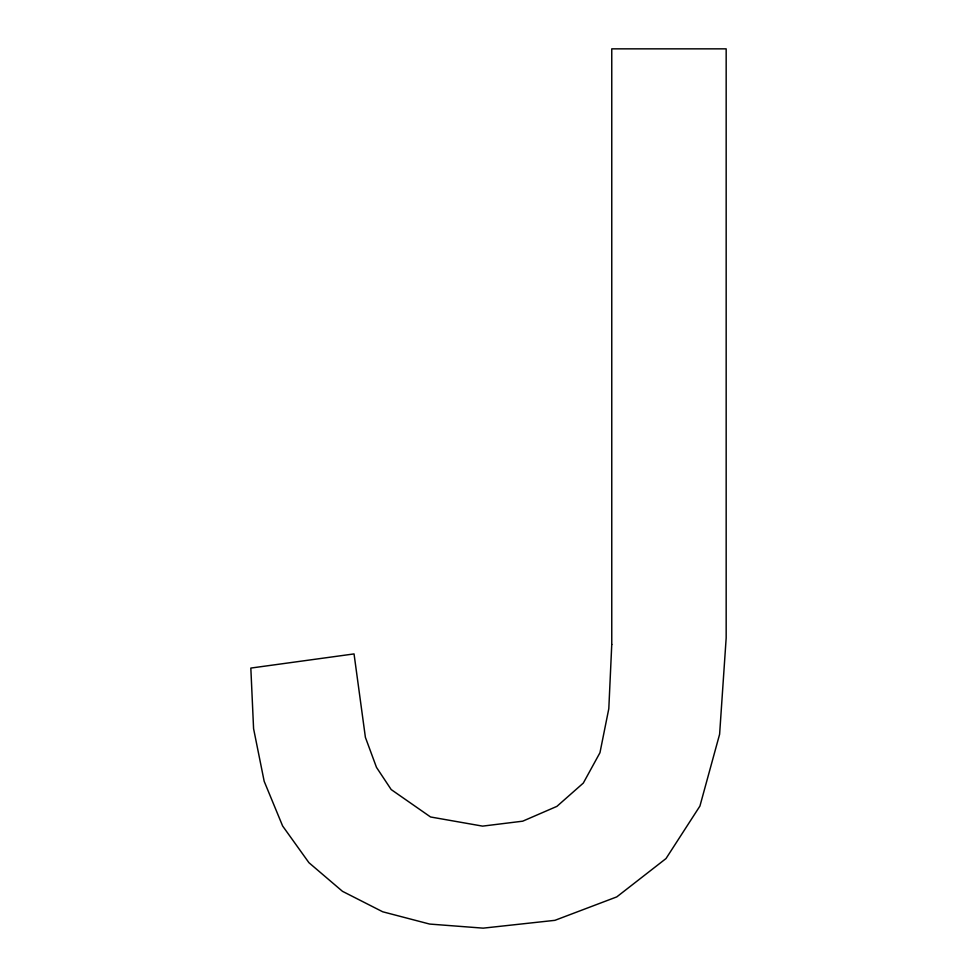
<?xml version="1.0" encoding="UTF-8"?>
<svg xmlns="http://www.w3.org/2000/svg" width="977" height="977" viewBox="0 0 977 977"><rect width="100%" height="100%" fill="white"/><g stroke="black" fill="none" stroke-linecap="round" stroke-linejoin="round"><path stroke-width="1.47" d="M611.761 644.49L608.805 708.691L599.963 752.705L583.306 783.078L556.914 806.367L522.707 821.181L482.601 826.127L430.564 816.98L391.191 789.563L376.487 767.372L365.398 737.366L354.04 653.918L250.833 668.073L253.58 728.671L264.181 781.307L282.622 825.98L308.927 862.691L342.487 891.329L382.715 911.785L429.624 924.059L483.188 928.15L554.924 920.334L616.768 896.898L666.009 858.563L699.923 806.074L719.609 734.277L726.167 637.993L726.167 48.85L611.761 48.85L611.761 644.49"/></g></svg>
